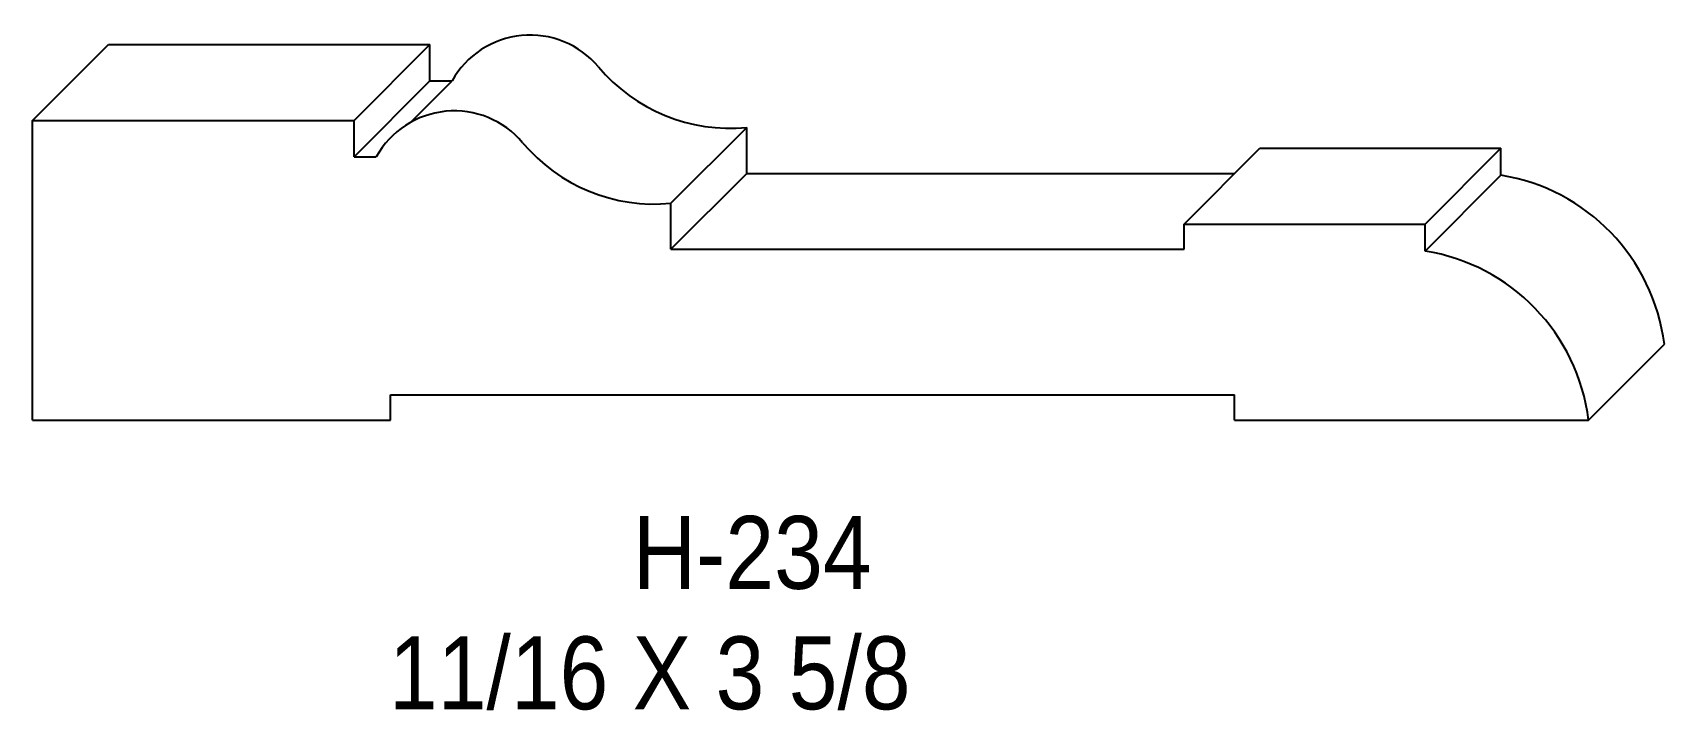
# Model space of a CAD drawing. Extents: x 67.17 to 70.97, y 160.9 to 162.48.
import ezdxf

# ---------------------------------------------------------------- set-up
doc = ezdxf.new("R2010")
doc.units = 0
doc.header["$LTSCALE"] = 5
doc.layers.add('PROFILE', color=7, linetype='CONTINUOUS')
doc.styles.add('TXT', font='TXT', dxfattribs={"height": 3.5})

msp = doc.modelspace()

# ---------------------------------------------------------------- linework, layer by layer
at = {"layer": 'PROFILE', "color": 1, "linetype": 'CONTINUOUS'}
for p, q in [((67.1681, 162.2709), (67.3449, 162.4476)), ((67.3449, 162.4476), (68.0947, 162.4476)), ((67.9179, 162.2709), (68.0947, 162.4476)), ((68.0947, 162.3628), (68.0947, 162.4476)), ((67.9179, 162.186), (68.0947, 162.3628)), ((68.0505, 162.2668), (68.1465, 162.3628)), ((68.0947, 162.3628), (68.1465, 162.3628)), ((67.1681, 162.2709), (67.9179, 162.2709)), ((67.1681, 161.5722), (67.1681, 162.2709)), ((67.9179, 162.186), (67.9179, 162.2709)), ((68.657, 162.0776), (68.8337, 162.2544)), ((68.8337, 162.1473), (68.8337, 162.2544)), ((67.9179, 162.186), (67.9697, 162.186)), ((69.8539, 162.0293), (70.0306, 162.206)), ((70.0306, 162.206), (70.5931, 162.206)), ((70.4164, 162.0293), (70.5931, 162.206)), ((70.5931, 162.143), (70.5931, 162.206)), ((68.657, 161.9705), (68.8337, 162.1473)), ((68.8337, 162.1473), (69.9719, 162.1473)), ((70.4164, 161.9663), (70.5931, 162.143)), ((68.657, 161.9705), (68.657, 162.0776)), ((69.8539, 162.0293), (70.4164, 162.0293)), ((69.8539, 161.9705), (69.8539, 162.0293)), ((70.4164, 161.9663), (70.4164, 162.0293)), ((68.657, 161.9705), (69.8539, 161.9705)), ((70.7976, 161.5722), (70.9743, 161.7489)), ((68.003, 161.5722), (68.003, 161.631)), ((68.003, 161.631), (69.9716, 161.631)), ((69.9716, 161.5722), (69.9716, 161.631)), ((67.1681, 161.5722), (68.003, 161.5722)), ((69.9716, 161.5722), (70.7976, 161.5722))]:
    msp.add_line(p, q, dxfattribs=at)
for centre, major_axis, start_param, end_param in [((68.3285, 162.2615), (0, 0.2083), -0.870715, 1.063059), ((68.7955, 162.6549), (0, 0.4023), -4.012308, -3.046432), ((68.1518, 162.0847), (0, 0.2083), -0.870715, 1.063059), ((68.6188, 162.4781), (0, 0.4023), -4.012308, -3.046432), ((70.521, 161.6919), (0.4568, 0), 0.12514, 1.412351), ((70.3443, 161.5152), (0.4568, 0), 0.12514, 1.412351)]:
    msp.add_ellipse(centre, major_axis=major_axis, ratio=1, start_param=start_param, end_param=end_param, dxfattribs=at)

# ---------------------------------------------------------------- texts
at = {"layer": 'PROFILE', "color": 1, "linetype": 'CONTINUOUS', "style": 'TXT', "width": 0.9}
for s, height, p in [('H-234', 0.16996, (68.5682, 161.1789)), ('11/16 X 3 5/8', 0.169956, (67.9992, 160.8981))]:
    msp.add_text(s, height=height, dxfattribs=at).set_placement(p)

doc.saveas('drawing.dxf')
